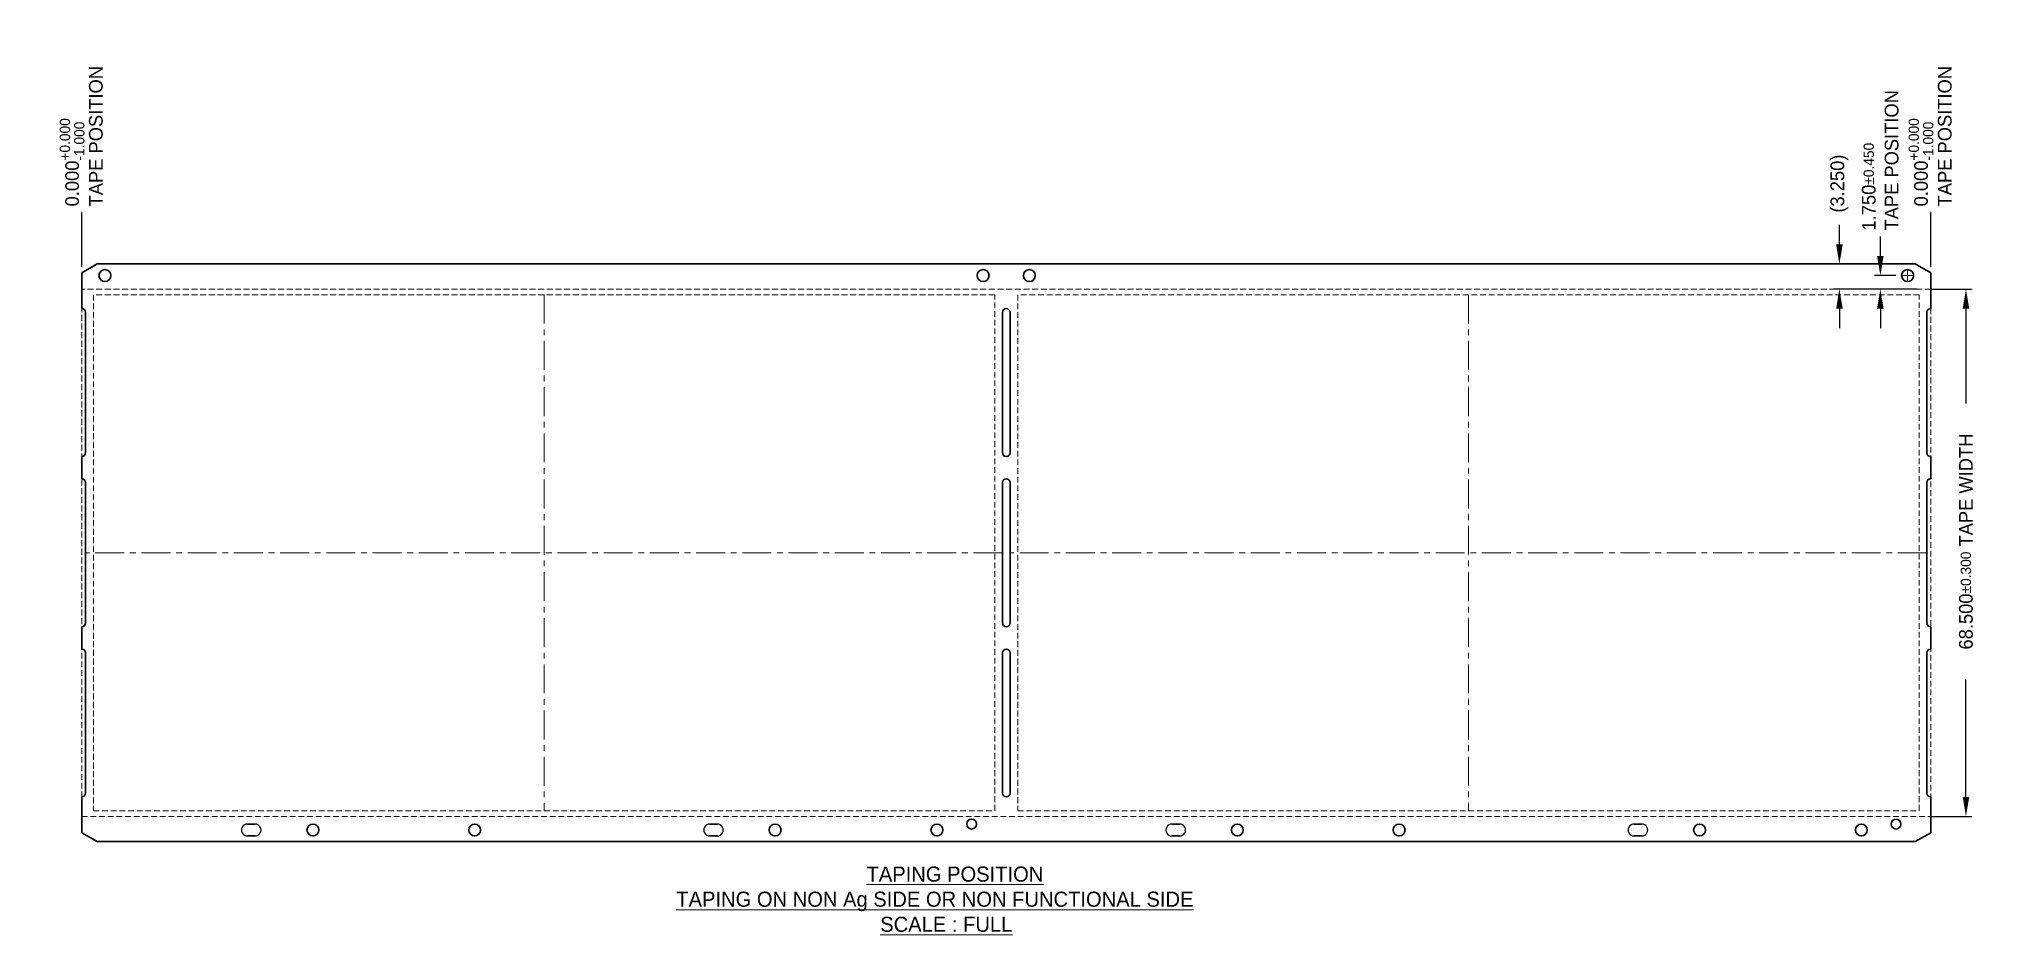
# Model space of a CAD drawing. Extents: x 725 to 979, y -233 to -116.
import ezdxf

# ---------------------------------------------------------------- set-up
doc = ezdxf.new("R2010")
doc.units = 0
doc.header["$LTSCALE"] = 3
doc.header["$MEASUREMENT"] = 0
doc.linetypes.add('CENTER', pattern=[2, 1.25, -0.25, 0.25, -0.25])
doc.linetypes.add('HIDDEN', pattern=[0.375, 0.25, -0.125])
doc.layers.add('5', color=90, linetype='Continuous')
for name, color, linetype, lineweight in [('CLIN', 1, 'CENTER', 15), ('DIM', 4, 'Continuous', 13), ('HIDN', 6, 'HIDDEN', 15), ('OBJ', 3, 'Continuous', 30), ('TAPE', 2, 'HIDDEN', 15), ('TEXT', 2, 'Continuous', 20)]:
    doc.layers.add(name, color=color, linetype=linetype, lineweight=lineweight)
doc.dimstyles.new('3DEC X 1', dxfattribs={"dimtxt": 1.778, "dimasz": 2.54, "dimexe": 0.762, "dimexo": 0.762, "dimgap": 0.762, "dimtad": 0, "dimdec": 3, "dimzin": 0, "dimdsep": 46, "dimtxsty": 'Standard', "dimcen": 0, "dimadec": 0, "dimazin": 0, "dimtfac": 1, "dimtdec": 3, "dimtofl": 0, "dimtmove": 0, "dimatfit": 3, "dimfxl": 1, "dimtolj": 1, "dimtzin": 0, "dimarcsym": 0})

# ---------------------------------------------------------------- blocks, each defined once
blk = doc.blocks.new('*D0')
at = {"layer": 'Defpoints', "color": 0, "transparency": 16777216}
for p in [(1167.33, -227.8), (1167.33, -235.67), (1167.33, -235.67)]:
    blk.add_point(p, dxfattribs=at)
at = {"layer": 'DIM', "color": 0, "lineweight": -2, "transparency": 16777216}
blk.add_line((1167.33, -234.9), (1167.33, -227.8), dxfattribs=at)
at = {"layer": 'DIM', "color": 0, "transparency": 16777216, "insert": (1170.07, -227.04), "char_height": 1.778, "attachment_point": 7, "rotation": 90}
blk.add_mtext('\\A1;0.000{\\H1.333500;\\S+0.000^ -1.000;} \\PTAPE POSITION', dxfattribs=at)
blk = doc.blocks.new('*D1')
at = {"layer": 'Defpoints', "color": 0, "transparency": 16777216}
for p in [(1407.33, -227.8), (1407.33, -235.67), (1407.33, -235.67)]:
    blk.add_point(p, dxfattribs=at)
at = {"layer": 'DIM', "color": 0, "lineweight": -2, "transparency": 16777216}
blk.add_line((1407.33, -234.9), (1407.33, -227.8), dxfattribs=at)
at = {"layer": 'DIM', "color": 0, "transparency": 16777216, "insert": (1410.07, -227.04), "char_height": 1.778, "attachment_point": 7, "rotation": 90}
blk.add_mtext('\\A1;0.000{\\H1.333500;\\S+0.000^ -1.000;} \\PTAPE POSITION', dxfattribs=at)
blk = doc.blocks.new('*D2')
at = {"layer": 'Defpoints', "color": 0, "transparency": 16777216}
for p in [(1400.8, -236.02), (1403.56, -236.02), (1406.33, -237.77)]:
    blk.add_point(p, dxfattribs=at)
at = {"layer": 'DIM', "color": 0, "lineweight": -2, "transparency": 16777216}
for p, q in [((1400.8, -233.48), (1400.8, -230.94)), ((1402.79, -236.02), (1400.03, -236.02)), ((1405.57, -237.77), (1400.03, -237.77)), ((1400.8, -240.31), (1400.8, -242.85))]:
    blk.add_line(p, q, dxfattribs=at)
at = {"layer": 'DIM', "color": 0, "transparency": 16777216}
for points in [[(1400.37, -233.48), (1401.22, -233.48), (1400.8, -236.02)], [(1400.37, -240.31), (1401.22, -240.31), (1400.8, -237.77)]]:
    blk.add_solid(points, dxfattribs=at)
at = {"layer": 'DIM', "color": 0, "transparency": 16777216, "insert": (1403.17, -230.17), "char_height": 1.778, "attachment_point": 7, "rotation": 90}
blk.add_mtext('\\A1;1.750{\\H1.333500;±0.450}\\PTAPE POSITION', dxfattribs=at)
blk = doc.blocks.new('*D3')
at = {"layer": 'Defpoints', "color": 0, "transparency": 16777216}
for p in [(1405.33, -234.52), (1395.48, -237.77), (1406.33, -237.77)]:
    blk.add_point(p, dxfattribs=at)
at = {"layer": 'DIM', "color": 0, "lineweight": -2, "transparency": 16777216}
for p, q in [((1395.48, -231.98), (1395.48, -229.44)), ((1404.57, -234.52), (1394.72, -234.52)), ((1405.57, -237.77), (1394.72, -237.77)), ((1395.48, -240.31), (1395.48, -242.85))]:
    blk.add_line(p, q, dxfattribs=at)
at = {"layer": 'DIM', "color": 0, "transparency": 16777216}
for points in [[(1395.06, -231.98), (1395.91, -231.98), (1395.48, -234.52)], [(1395.06, -240.31), (1395.91, -240.31), (1395.48, -237.77)]]:
    blk.add_solid(points, dxfattribs=at)
at = {"layer": 'DIM', "color": 0, "transparency": 16777216, "insert": (1395.48, -224.08), "char_height": 1.778, "attachment_point": 5, "rotation": 90}
blk.add_mtext('\\A1;(3.250)', dxfattribs=at)
blk = doc.blocks.new('*D4')
at = {"layer": 'Defpoints', "color": 0, "transparency": 16777216}
for p in [(1406.33, -237.77), (1411.91, -237.77), (1406.33, -306.27)]:
    blk.add_point(p, dxfattribs=at)
at = {"layer": 'DIM', "color": 0, "lineweight": -2, "transparency": 16777216}
for p, q in [((1407.09, -237.77), (1412.67, -237.77)), ((1411.91, -240.31), (1411.91, -252.65)), ((1411.91, -303.73), (1411.91, -288.48)), ((1407.09, -306.27), (1412.67, -306.27))]:
    blk.add_line(p, q, dxfattribs=at)
at = {"layer": 'DIM', "color": 0, "transparency": 16777216}
for points in [[(1411.49, -240.31), (1412.33, -240.31), (1411.91, -237.77)], [(1411.49, -303.73), (1412.33, -303.73), (1411.91, -306.27)]]:
    blk.add_solid(points, dxfattribs=at)
at = {"layer": 'DIM', "color": 0, "transparency": 16777216, "insert": (1411.91, -270.56), "char_height": 1.778, "attachment_point": 5, "rotation": 90}
blk.add_mtext('\\A1;68.500{\\H1.333500;±0.300} TAPE WIDTH', dxfattribs=at)

msp = doc.modelspace()

# ---------------------------------------------------------------- linework, layer by layer
at = {"layer": '5'}
for centre, start, end in [((752.2779, -219.0307), 89.988554, 270.011446), ((753.2782, -219.0307), 269.988554, 90.011446), ((812.2779, -219.0307), 89.988554, 270.011446), ((813.2782, -219.0307), 269.988554, 90.011446), ((872.2779, -219.0307), 89.988554, 270.011446), ((873.2782, -219.0307), 269.988554, 90.011446), ((932.2779, -219.0307), 89.988554, 270.011446), ((933.2782, -219.0307), 269.988554, 90.011446)]:
    msp.add_arc(centre, 0.7749, start, end, dxfattribs=at)
at = {"layer": 'CLIN'}
for p, q in [((968.5526, -147.0307), (967.0026, -147.0307)), ((967.7776, -146.2557), (967.7776, -147.8057)), ((790.7776, -149.5307), (790.7776, -216.5307)), ((910.7776, -149.5307), (910.7776, -216.5307)), ((850.2776, -183.0307), (731.2776, -183.0307)), ((970.2776, -183.0307), (851.2776, -183.0307))]:
    msp.add_line(p, q, dxfattribs=at)
at = {"layer": 'HIDN'}
for points in [[(849.2776, -149.5307), (732.2776, -149.5307), (732.2776, -216.5307), (849.2776, -216.5307)], [(969.2776, -149.5307), (852.2776, -149.5307), (852.2776, -216.5307), (969.2776, -216.5307)]]:
    msp.add_lwpolyline(points, close=True, dxfattribs=at)
at = {"layer": 'OBJ'}
for p, q in [((732.7776, -145.5307), (730.7776, -146.6807)), ((730.7776, -151.3307), (730.7776, -146.6807)), ((968.7776, -145.5307), (732.7776, -145.5307)), ((968.7776, -145.5307), (970.7776, -146.6807)), ((970.7776, -151.3307), (970.7776, -146.6807)), ((730.7776, -151.3307), (730.7776, -151.3307)), ((731.2776, -170.0307), (731.2776, -151.8307)), ((970.2776, -170.0307), (970.2776, -151.8307)), ((970.7776, -151.3307), (970.7776, -151.3307)), ((730.7776, -173.4307), (730.7776, -170.5307)), ((730.7776, -170.5307), (730.7776, -170.5307)), ((970.7776, -173.4307), (970.7776, -170.5307)), ((970.7776, -170.5307), (970.7776, -170.5307)), ((730.7776, -173.4307), (730.7776, -173.4307)), ((731.2776, -192.1307), (731.2776, -173.9307)), ((970.2776, -192.1307), (970.2776, -173.9307)), ((970.7776, -173.4307), (970.7776, -173.4307)), ((730.7776, -195.5307), (730.7776, -192.6307)), ((730.7776, -192.6307), (730.7776, -192.6307)), ((970.7776, -195.5307), (970.7776, -192.6307)), ((970.7776, -192.6307), (970.7776, -192.6307)), ((730.7776, -195.5307), (730.7776, -195.5307)), ((970.7776, -195.5307), (970.7776, -195.5307)), ((731.2776, -214.2307), (731.2776, -196.0307)), ((970.2776, -214.2307), (970.2776, -196.0307)), ((730.7776, -214.7307), (730.7776, -214.7307)), ((730.7776, -219.3807), (730.7776, -214.7307)), ((970.7776, -214.7307), (970.7776, -214.7307)), ((970.7776, -219.3807), (970.7776, -214.7307)), ((752.2781, -218.2557), (753.2781, -218.2558)), ((812.2781, -218.2557), (813.2781, -218.2558)), ((872.2781, -218.2557), (873.2781, -218.2558)), ((932.2781, -218.2557), (933.2781, -218.2558)), ((730.7776, -219.3807), (732.7776, -220.5307)), ((968.7776, -220.5307), (732.7776, -220.5307)), ((752.2781, -219.8057), (753.2781, -219.8056)), ((812.2781, -219.8057), (813.2781, -219.8056)), ((872.2781, -219.8057), (873.2781, -219.8056)), ((932.2781, -219.8057), (933.2781, -219.8056)), ((970.7776, -219.3807), (968.7776, -220.5307))]:
    msp.add_line(p, q, dxfattribs=at)
for points in [[(850.2776, -151.8307, -1), (851.2776, -151.8307), (851.2776, -170.0307, -1), (850.2776, -170.0307)], [(850.2776, -173.9307, -1), (851.2776, -173.9307), (851.2776, -192.1307, -1), (850.2776, -192.1307)], [(850.2776, -196.0307, -1), (851.2776, -196.0307), (851.2776, -214.2307, -1), (850.2776, -214.2307)]]:
    msp.add_lwpolyline(points, format="xyb", close=True, dxfattribs=at)
for centre, radius in [((733.7776, -147.0307), 0.775), ((847.7776, -147.0307), 0.775), ((853.7776, -147.0307), 0.775), ((967.7776, -147.0307), 0.775), ((760.7776, -219.0307), 0.775), ((781.7776, -219.0307), 0.775), ((820.7776, -219.0307), 0.775), ((841.7776, -219.0307), 0.775), ((846.2776, -218.2657), 0.635), ((880.7776, -219.0307), 0.775), ((901.7776, -219.0307), 0.775), ((940.7776, -219.0307), 0.775), ((961.7776, -219.0307), 0.775), ((966.2776, -218.2657), 0.635)]:
    msp.add_circle(centre, radius, dxfattribs=at)
for centre, start, end in [((730.7776, -151.8307), 0, 90), ((970.7776, -151.8307), 90, 180), ((730.7776, -170.0307), 270, 0), ((970.7776, -170.0307), 180, 270), ((730.7776, -173.9307), 0, 90), ((970.7776, -173.9307), 90, 180), ((730.7776, -192.1307), 270, 0), ((970.7776, -192.1307), 180, 270), ((730.7776, -196.0307), 0, 90), ((970.7776, -196.0307), 90, 180), ((730.7776, -214.2307), 270, 0), ((970.7776, -214.2307), 180, 270)]:
    msp.add_arc(centre, 0.5, start, end, dxfattribs=at)
at = {"layer": 'TAPE'}
for p, q in [((970.7776, -148.7807), (730.7776, -148.7807)), ((730.7776, -148.7807), (730.7776, -217.2807)), ((970.7776, -217.2807), (970.7776, -148.7807)), ((730.7776, -217.2807), (970.7776, -217.2807))]:
    msp.add_line(p, q, dxfattribs=at)

# ---------------------------------------------------------------- texts
at = {"layer": 'TEXT'}
for s, p in [('%%UTAPING POSITION', (832.6365, -225.7325)), ('%%UTAPING ON NON Ag SIDE OR NON FUNCTIONAL SIDE', (807.9461, -228.9921)), ('%%USCALE : FULL', (834.4208, -232.2518))]:
    msp.add_text(s, height=1.9558, dxfattribs=at).set_placement(p)

# ---------------------------------------------------------------- dimensions: what is measured, and where the dimension line sits
at = {"layer": 'DIM'}
for feature_location, origin, picture, middle in [((730.7775869219, -146.68071013), (730.7775869219, -146.68071013), '*D0', (730.7775869219, -127.382468279)), ((970.7775869219, -146.68071013), (970.7775869219, -146.68071013), '*D1', (970.7775869219, -127.382468279))]:
    dim = msp.add_ordinate_dim(feature_location=feature_location, offset=(0, 7.868241851), dtype=1, origin=origin, text='<> \\PTAPE POSITION', dimstyle='3DEC X 1', override={"dimgap": 0.762, "dimtol": 1, "dimlim": 0, "dimtm": 1, "dimtfac": 0.75}, dxfattribs=at)
    dim.commit()
    dim.dimension.update_dxf_attribs({"geometry": picture, "text_midpoint": middle, "insert": (-436.5528913359, 88.9852411454)})
for base, p1, p2, text, override, picture, middle in [((964.2425, -147.0307), (969.7776, -148.7807), (967.0026, -147.0307), '<>\\PTAPE POSITION', {"dimgap": 0.762, "dimcen": 1, "dimtol": 1, "dimlim": 0, "dimtp": 0.45, "dimtm": 0.45, "dimtfac": 0.75}, '*D2', (964.2425, -130.5207)), ((975.3569, -148.7807), (969.7776, -217.2807), (969.7776, -148.7807), '<> TAPE WIDTH', {"dimgap": 0.762, "dimcen": 1, "dimtol": 1, "dimlim": 0, "dimtp": 0.3, "dimtm": 0.3, "dimtfac": 0.75}, '*D4', (975.3569, -181.579))]:
    dim = msp.add_linear_dim(base=base, p1=p1, p2=p2, angle=90, text=text, dimstyle='3DEC X 1', override=override, dxfattribs=at)
    dim.commit()
    dim.dimension.update_dxf_attribs({"geometry": picture, "text_midpoint": middle, "dimtype": 128, "insert": (-436.5529, 88.9852)})
dim = msp.add_linear_dim(base=(958.9309, -148.7807), p1=(968.7776, -145.5307), p2=(969.7776, -148.7807), angle=90, text='(<>)', dimstyle='3DEC X 1', dxfattribs=at)
dim.commit()
dim.dimension.update_dxf_attribs({"geometry": '*D3', "text_midpoint": (958.9309, -135.0955), "dimtype": 128, "insert": (-436.5529, 88.9852)})

doc.saveas('drawing.dxf')
